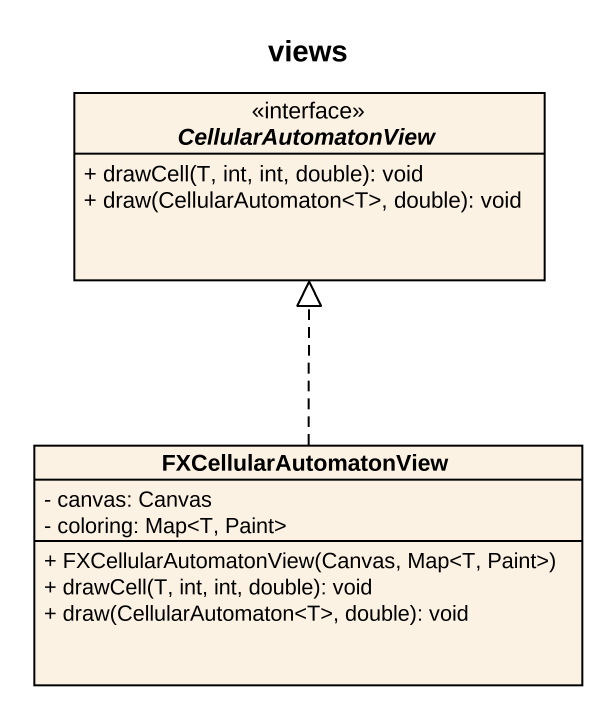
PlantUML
@startuml
title views
hide circle
hide empty members
skinparam classAttributeIconSize 0
interface CellularAutomatonView {
  + drawCell(T, int, int, double): void
  + draw(CellularAutomaton<T>, double): void
}
class FXCellularAutomatonView {
  - canvas: Canvas
  - coloring: Map<T, Paint>
  + FXCellularAutomatonView(Canvas, Map<T, Paint>)
  + drawCell(T, int, int, double): void
  + draw(CellularAutomaton<T>, double): void
}
FXCellularAutomatonView .up.|> CellularAutomatonView
@enduml
